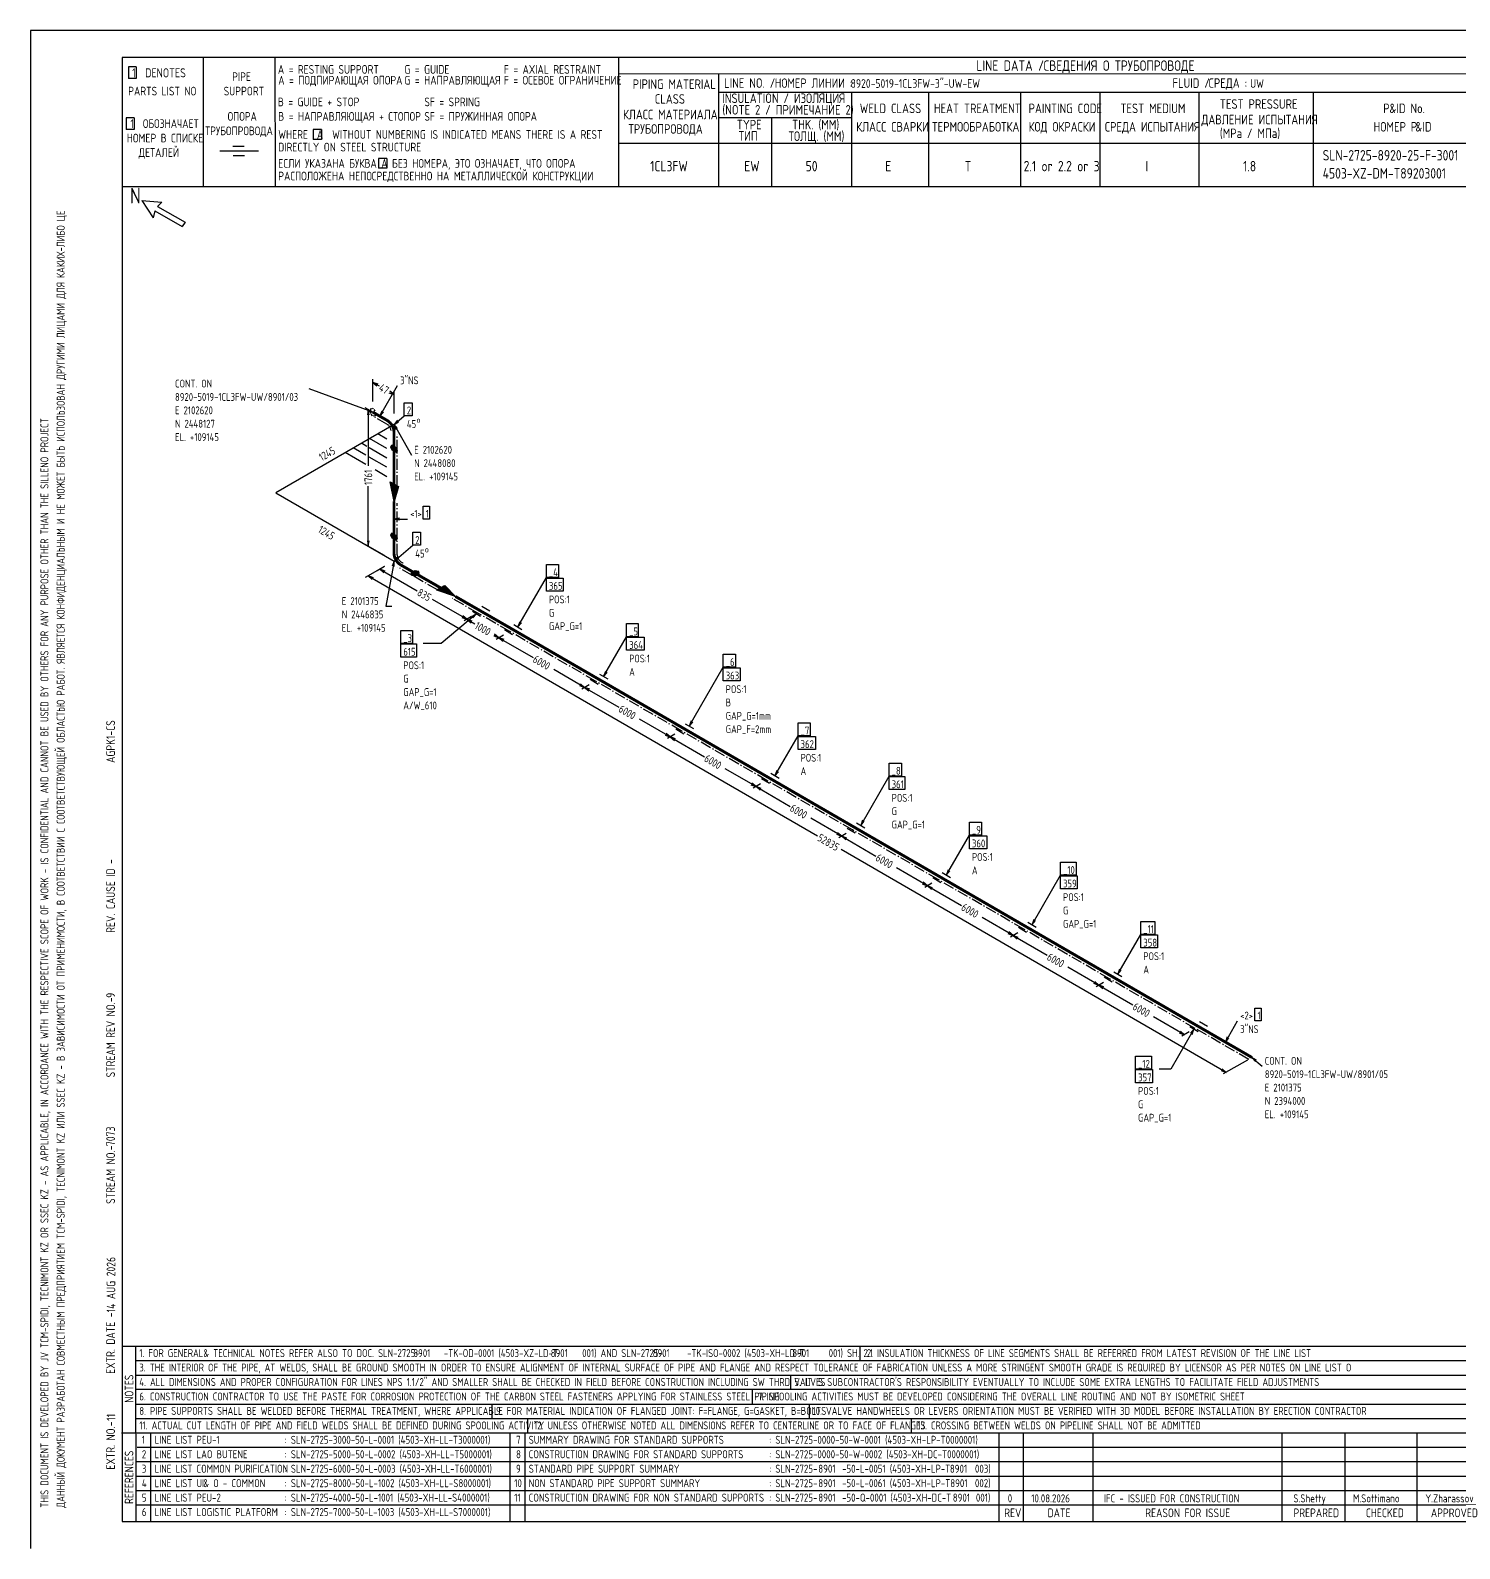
# Model space of a CAD drawing. Extents: x -1005 to 594, y -998 to 420.
# Drawn here: x 0 to 395.3, y 0 to 420 of the extents above; entities that cross this region are included whole.
import ezdxf

# ---------------------------------------------------------------- set-up
doc = ezdxf.new("R2010")
doc.units = 0
doc.linetypes.add('GT100', pattern=[0.8, 0.533333, -0.266667])
doc.linetypes.add('GT111', pattern=[4.5, 3, -0.6, 0.3, -0.6])
doc.styles.add('TTFN17', font='GOST type A')

msp = doc.modelspace()

# ---------------------------------------------------------------- linework, layer by layer
at = {"layer": 'GT_1', "flags": 128}
for points in [[(0, 420), (0, 0)], [(594, 420), (0, 420)], [(589.1, 412.5), (25.4, 412.5)], [(25.4, 412.5), (25.4, 7.5)], [(47.8, 412.5), (47.8, 376.7)], [(67.6, 412.5), (67.7, 376.7)], [(162.7, 412.5), (162.7, 376.7)], [(29.3, 409.9), (27.1, 409.9)], [(27.1, 409.9), (27.1, 406.7)], [(29.3, 409.9), (29.3, 406.7)], [(589.1, 408), (162.7, 407.9)], [(190.3, 407.8), (190.3, 376.7)], [(29.3, 406.7), (27.1, 406.7)], [(190.3, 402.9), (402.7, 402.9)], [(227.1, 402.9), (227.1, 376.7)], [(248.4, 402.9), (248.4, 376.8)], [(273.9, 402.9), (273.9, 376.7)], [(295.8, 402.9), (295.8, 376.7)], [(323.2, 402.9), (323.2, 376.7)], [(354.8, 402.9), (354.8, 376.8)], [(28.7, 395.8), (26.5, 395.8)], [(26.5, 395.8), (26.5, 392.6)], [(28.7, 395.8), (28.7, 392.6)], [(227.1, 395.8), (190.3, 395.8)], [(205, 395.8), (205, 376.7)], [(28.7, 392.6), (26.5, 392.6)], [(80.5, 392.6), (78.2, 392.6)], [(78.2, 392.6), (78.2, 389.8)], [(80.5, 392.6), (80.5, 389.8)], [(63.1, 386.6), (52.4, 386.6)], [(59.1, 387.9), (56, 387.9)], [(80.5, 389.8), (78.2, 389.8)], [(230.2, 388.7), (162.7, 388.7)], [(402.7, 388.7), (226.9, 388.7)], [(59.2, 385.3), (56.1, 385.3)], [(98.6, 384.6), (96.3, 384.6)], [(96.3, 384.6), (96.3, 381.9)], [(98.6, 384.6), (98.6, 381.9)], [(98.6, 381.9), (96.3, 381.9)], [(402.7, 376.7), (25.4, 376.7)], [(30.8, 372.9), (34, 368.1)], [(30.8, 372.9), (36.4, 372.5)], [(34.4, 370.1), (34, 368.1)], [(34.4, 370.1), (42, 365.7)], [(36.4, 372.5), (35.2, 371.3)], [(35.2, 371.3), (42.8, 366.9)], [(42.8, 366.9), (42, 365.7)], [(94.725, 317.375), (94.725, 323.525)], [(94.725, 314.375), (77.1, 320.825)], [(96.15, 322.1), (94.725, 322.625), (95.85, 321.65)], [(94.725, 322.625), (96.45, 321.65)], [(96.675, 313.25), (101.55, 321.725)], [(99.15, 319.775), (100.575, 319.25), (99.45, 320.225)], [(100.575, 319.25), (99.675, 319.775)], [(100.575, 314), (100.575, 320.15)], [(97.95, 312.5), (92.625, 315.575)], [(93.225, 314.675), (94.725, 314.375), (93.45, 315.125)], [(93.675, 313.625), (93.45, 315.125), (93.225, 313.625)], [(93.45, 315.125), (93.45, 299.525)], [(103.425, 317), (105.6, 317), (105.6, 313.4), (103.425, 313.4), (103.425, 317)], [(100.575, 311), (67.875, 292.1)], [(97.2, 314.675), (96.675, 313.25), (97.65, 314.375)], [(100.575, 311), (103.425, 313.4)], [(101.55, 312.125), (100.575, 311), (101.85, 311.75)], [(101.55, 309.875), (100.575, 311), (101.1, 309.575)], [(100.575, 311), (105.45, 302.525)], [(98.625, 304.325), (93.825, 307.1)], [(98.625, 306.95), (96.075, 308.375)], [(92.775, 299.9), (87.075, 303.2)], [(92.775, 302.525), (89.325, 304.475)], [(93.075, 304.925), (91.575, 305.825)], [(98.625, 301.7), (93.75, 304.55)], [(101.175, 303.275), (101.55, 303.725), (101.175, 304.55), (99.975, 305.225), (99.6, 304.775), (99.975, 303.95), (101.175, 303.275)], [(99.621, 304.8), (100.731, 304.8)], [(99.68, 304.6), (101.086, 304.6)], [(99.77, 304.4), (101.243, 304.4)], [(99.787, 305), (100.375, 305)], [(99.861, 304.2), (101.334, 304.2)], [(99.952, 304), (101.425, 304)], [(100.242, 303.8), (101.516, 303.8)], [(100.597, 303.6), (101.446, 303.6)], [(98.625, 299.15), (93.75, 301.925)], [(98.625, 296.525), (95.4, 298.4)], [(100.575, 294.5), (101.775, 293.825), (100.575, 289.7), (99.525, 295.1), (101.625, 293.9), (100.575, 290.15), (99.6, 295.025), (101.475, 293.975), (100.575, 290.675), (99.75, 294.95), (101.325, 294.05), (100.575, 291.125), (99.9, 294.875), (101.175, 294.2), (100.575, 291.575), (100.05, 294.8), (101.025, 294.275), (100.575, 292.025), (100.2, 294.725), (100.875, 294.35), (100.575, 292.475), (100.35, 294.65), (100.725, 294.425), (100.575, 292.925), (100.5, 294.575), (100.575, 294.5), (100.575, 289.7)], [(67.875, 292.1), (100.575, 273.2)], [(93.45, 277.325), (93.45, 293.9)], [(108.675, 288.35), (110.4, 288.35), (110.4, 284.825), (108.675, 284.825), (108.675, 288.35)], [(102.075, 285.05), (100.575, 284.825), (102.075, 284.6)], [(100.575, 284.825), (104.325, 284.825)], [(97.95, 274.7), (92.625, 277.775)], [(93.225, 278.825), (93.45, 277.325), (93.675, 278.825)], [(101.175, 278.975), (101.55, 279.425), (101.175, 280.25), (99.975, 280.925), (99.6, 280.475), (99.975, 279.65), (101.175, 278.975)], [(99.634, 280.4), (100.908, 280.4)], [(99.704, 280.6), (100.553, 280.6)], [(99.725, 280.2), (101.198, 280.2)], [(99.816, 280), (101.289, 280)], [(99.907, 279.8), (101.38, 279.8)], [(100.064, 279.6), (101.47, 279.6)], [(100.419, 279.4), (101.529, 279.4)], [(100.575, 273.2), (105.75, 277.55)], [(100.775, 279.2), (101.362, 279.2)], [(105.75, 281.15), (107.925, 281.15), (107.925, 277.55), (105.75, 277.55), (105.75, 281.15)], [(100.575, 273.2), (98.325, 260.675), (99.975, 260.675)], [(100.575, 271.7), (100.575, 273.2), (100.05, 271.775)], [(101.55, 274.325), (100.575, 273.2), (101.85, 273.95)], [(97.95, 271.7), (92.625, 268.625)], [(94.875, 268.55), (93.45, 269.075), (94.575, 268.1)], [(93.45, 269.075), (217.725, 197.15)], [(97.95, 271.7), (95.925, 270.5)], [(98.1, 270.425), (96.675, 270.95), (97.8, 269.975)], [(96.675, 270.95), (107.025, 264.95)], [(107.55, 269.825), (107.4, 270.35), (106.425, 270.5), (105.3, 269.825), (105.45, 269.3), (106.425, 269.15), (107.55, 269.825)], [(105.307, 269.8), (107.508, 269.8)], [(105.364, 269.6), (107.175, 269.6)], [(105.421, 269.4), (106.842, 269.4)], [(105.592, 270), (107.5, 270)], [(105.925, 270.2), (107.443, 270.2)], [(106.258, 270.4), (107.075, 270.4)], [(142.725, 272.225), (146.1, 272.225), (146.1, 268.625), (142.725, 268.625), (142.725, 272.225)], [(113.475, 265.775), (114.675, 266.45), (117.6, 263.375), (112.425, 265.175), (114.525, 266.375), (117.225, 263.6), (112.5, 265.25), (114.375, 266.3), (116.775, 263.825), (112.65, 265.325), (114.225, 266.225), (116.4, 264.125), (112.8, 265.4), (114.075, 266.075), (116.025, 264.275), (112.95, 265.475), (113.925, 266), (115.575, 264.575), (113.1, 265.55), (113.775, 265.925), (115.275, 264.725), (113.25, 265.625), (113.625, 265.85), (114.825, 265.025), (113.4, 265.7), (113.475, 265.775), (117.6, 263.375)], [(134.85, 254.975), (142.725, 268.625)], [(142.725, 268.475), (147.375, 268.475), (147.375, 264.875), (142.725, 264.875), (142.725, 268.475)], [(120.75, 257.075), (111.225, 262.55)], [(124.875, 260.75), (127.125, 259.4)], [(123.375, 258.575), (113.625, 250.4), (108.675, 250.4)], [(119.325, 257.6), (120.75, 257.075), (119.625, 258.05)], [(122.025, 257.825), (120, 256.625)], [(122.025, 257.825), (120, 256.625)], [(122.175, 256.55), (120.75, 257.075), (121.875, 256.1)], [(120.75, 257.075), (122.925, 255.8)], [(122.4, 257.45), (123.375, 258.575), (122.1, 257.825)], [(124.5, 257.9), (122.25, 259.25)], [(135.375, 256.4), (134.85, 254.975), (135.825, 256.1)], [(102.45, 254), (105.675, 254), (105.675, 250.4), (102.45, 250.4), (102.45, 254)], [(128.175, 252.5), (129.6, 251.975), (128.4, 252.95)], [(129.6, 251.975), (128.25, 252.725)], [(130.875, 252.725), (128.85, 251.525)], [(130.875, 252.725), (128.85, 251.525)], [(133.35, 252.8), (131.1, 254.15)], [(133.725, 255.65), (135.975, 254.3)], [(158.55, 241.25), (164.925, 252.275)], [(164.925, 255.875), (168.15, 255.875), (168.15, 252.275), (164.925, 252.275), (164.925, 255.875)], [(164.925, 252.125), (169.725, 252.125), (169.725, 248.525), (164.925, 248.525), (164.925, 252.125)], [(102.45, 250.25), (106.8, 250.25), (106.8, 246.65), (102.45, 246.65), (102.45, 250.25)], [(131.025, 251.45), (129.6, 251.975), (130.725, 251)], [(129.6, 251.975), (139.05, 246.5)], [(182.25, 227.525), (191.625, 243.8)], [(191.625, 247.4), (195, 247.4), (195, 243.8), (191.625, 243.8), (191.625, 247.4)], [(191.625, 243.65), (196.275, 243.65), (196.275, 240.05), (191.625, 240.05), (191.625, 243.65)], [(153.3, 238.25), (144.75, 243.2)], [(157.05, 239.075), (154.8, 240.425)], [(157.425, 241.925), (159.675, 240.575)], [(159.075, 242.675), (158.55, 241.25), (159.525, 242.375)], [(151.875, 238.775), (153.3, 238.25), (152.175, 239.225)], [(154.575, 239), (152.55, 237.8)], [(154.575, 239), (152.55, 237.8)], [(154.725, 237.725), (153.3, 238.25), (154.425, 237.275)], [(153.3, 238.25), (162.75, 232.775)], [(177, 224.525), (168.45, 229.475)], [(181.125, 228.2), (183.375, 226.85)], [(182.775, 228.95), (182.25, 227.525), (183.225, 228.65)], [(212.325, 228.425), (215.7, 228.425), (215.7, 224.825), (212.325, 224.825), (212.325, 228.425)], [(175.575, 225.05), (177, 224.525), (175.875, 225.5)], [(178.275, 225.275), (176.25, 224.075)], [(178.275, 225.275), (176.25, 224.075)], [(178.425, 224), (177, 224.525), (178.125, 223.55)], [(177, 224.525), (186.45, 219.05)], [(180.75, 225.35), (178.5, 226.7)], [(205.95, 213.8), (212.325, 224.825)], [(212.325, 224.675), (217.125, 224.675), (217.125, 221.075), (212.325, 221.075), (212.325, 224.675)], [(200.7, 210.8), (192.15, 215.75)], [(204.825, 214.475), (207.075, 213.125)], [(206.475, 215.225), (205.95, 213.8), (206.925, 214.925)], [(237.525, 217.325), (240.9, 217.325), (240.9, 213.725), (237.525, 213.725), (237.525, 217.325)], [(199.275, 211.325), (200.7, 210.8), (199.575, 211.775)], [(201.975, 211.55), (199.95, 210.35)], [(201.975, 211.55), (199.95, 210.35)], [(202.125, 210.275), (200.7, 210.8), (201.825, 209.825)], [(200.7, 210.8), (210.15, 205.325)], [(204.45, 211.625), (202.2, 212.975)], [(229.65, 200.075), (237.525, 213.725)], [(237.525, 213.575), (241.875, 213.575), (241.875, 209.975), (237.525, 209.975), (237.525, 213.575)], [(224.4, 197.075), (215.85, 202.025)], [(222.975, 197.6), (224.4, 197.075), (223.275, 198.05)], [(225.675, 197.825), (223.65, 196.625)], [(225.675, 197.825), (223.65, 196.625)], [(228.15, 197.9), (225.9, 199.25)], [(228.525, 200.75), (230.775, 199.4)], [(230.175, 201.5), (229.65, 200.075), (230.625, 201.2)], [(259.725, 200.975), (263.1, 200.975), (263.1, 197.375), (259.725, 197.375), (259.725, 200.975)], [(330.75, 131.75), (224.25, 193.4)], [(225.825, 196.55), (224.4, 197.075), (225.525, 196.1)], [(224.4, 197.075), (233.85, 191.6)], [(253.35, 186.35), (259.725, 197.375)], [(259.725, 197.225), (264.525, 197.225), (264.525, 193.625), (259.725, 193.625), (259.725, 197.225)], [(284.925, 189.875), (289.275, 189.875), (289.275, 186.275), (284.925, 186.275), (284.925, 189.875)], [(248.1, 183.35), (239.55, 188.3)], [(251.85, 184.175), (249.6, 185.525)], [(252.225, 187.025), (254.475, 185.675)], [(253.875, 187.775), (253.35, 186.35), (254.325, 187.475)], [(277.05, 172.625), (284.925, 186.275)], [(284.925, 186.125), (289.575, 186.125), (289.575, 182.525), (284.925, 182.525), (284.925, 186.125)], [(246.675, 183.875), (248.1, 183.35), (246.975, 184.325)], [(249.375, 184.1), (247.35, 182.9)], [(249.375, 184.1), (247.35, 182.9)], [(249.525, 182.825), (248.1, 183.35), (249.225, 182.375)], [(248.1, 183.35), (257.55, 177.875)], [(271.8, 169.625), (263.25, 174.575)], [(275.925, 173.3), (278.175, 171.95)], [(277.575, 174.05), (277.05, 172.625), (278.025, 173.75)], [(307.125, 173.525), (311.025, 173.525), (311.025, 169.925), (307.125, 169.925), (307.125, 173.525)], [(270.375, 170.15), (271.8, 169.625), (270.675, 170.6)], [(273.075, 170.375), (271.05, 169.175)], [(273.075, 170.375), (271.05, 169.175)], [(273.225, 169.1), (271.8, 169.625), (272.925, 168.65)], [(271.8, 169.625), (281.25, 164.15)], [(275.55, 170.45), (273.3, 171.8)], [(300.75, 158.9), (307.125, 169.925)], [(307.125, 169.775), (311.775, 169.775), (311.775, 166.175), (307.125, 166.175), (307.125, 169.775)], [(295.5, 155.9), (286.95, 160.85)], [(301.275, 160.325), (300.75, 158.9), (301.725, 160.025)], [(294.075, 156.425), (295.5, 155.9), (294.375, 156.875)], [(296.775, 156.65), (294.75, 155.45)], [(296.775, 156.65), (294.75, 155.45)], [(296.925, 155.375), (295.5, 155.9), (296.625, 154.925)], [(295.5, 155.9), (304.95, 150.425)], [(299.25, 156.725), (297, 158.075)], [(299.625, 159.575), (301.875, 158.225)], [(319.2, 142.175), (310.65, 147.125)], [(338.7, 149.525), (340.425, 149.525), (340.425, 146), (338.7, 146), (338.7, 149.525)], [(321.825, 143.675), (315.45, 132.65), (312.225, 132.65)], [(317.775, 142.7), (319.2, 142.175), (318.075, 143.15)], [(320.475, 142.925), (318.45, 141.725)], [(322.95, 143), (320.7, 144.35)], [(321.3, 142.25), (321.825, 143.675), (320.85, 142.55)], [(323.325, 145.85), (325.575, 144.5)], [(330.525, 140.15), (333.9, 146)], [(331.05, 141.575), (330.525, 140.15), (331.5, 141.275)], [(305.7, 136.25), (310.05, 136.25), (310.05, 132.65), (305.7, 132.65), (305.7, 136.25)], [(336.6, 135.125), (329.925, 131.3)], [(339.15, 135.125), (337.875, 135.875), (338.85, 134.75)], [(337.875, 135.875), (340.725, 133.475)], [(305.7, 132.5), (310.35, 132.5), (310.35, 128.9), (305.7, 128.9), (305.7, 132.5)], [(329.325, 132.275), (330.75, 131.75), (329.625, 132.725)], [(25.3, 56), (402.7, 56)], [(29.1, 56), (29.2, 7.5)], [(229.4, 56), (229.4, 52)], [(29.1, 52), (402.7, 52)], [(29.1, 48), (402.7, 48)], [(210.2, 48), (210.2, 44)], [(402.7, 44), (29.1, 44)], [(199.6, 44), (199.6, 40)], [(29.2, 40), (402.7, 40)], [(127.6, 40), (127.6, 36)], [(215.4, 40), (215.4, 36)], [(29.1, 36), (402.7, 36)], [(137.5, 36), (137.5, 32)], [(243.6, 36), (243.6, 32)], [(25.2, 32), (402.7, 32)], [(33.2, 32), (33.2, 7.6)], [(132.6, 32), (132.6, 7.6)], [(136.8, 32), (136.8, 7.6)], [(267.9, 32), (267.9, 7.5)], [(274.6, 32), (274.6, 7.5)], [(293.9, 32), (293.9, 7.5)], [(346.1, 32), (346.1, 7.5)], [(363.6, 32), (363.6, 7.5)], [(383.5, 32), (383.5, 7.5)], [(402.7, 28), (29.5, 28)], [(402.7, 24), (29.1, 24)], [(402.7, 20), (29.1, 20)], [(402.7, 16), (29.1, 16)], [(402.7, 12), (29.2, 12)], [(25.4, 7.5), (589.1, 7.5)], [(0, 0), (0, 0)]]:
    msp.add_lwpolyline(points, dxfattribs=at)
at = {"layer": 'GT_1', "linetype": 'GT100', "flags": 128}
msp.add_lwpolyline([(95.325, 313.4), (94.725, 313.25), (94.125, 314.075), (94.125, 315.35), (94.725, 315.5), (95.325, 314.675), (95.325, 313.4)], dxfattribs=at)
at = {"layer": 'GT_1', "const_width": 0.8, "flags": 128}
for points in [[(94.725, 314.375), (98.625, 312.125)], [(100.575, 308.75), (100.575, 304.25)], [(100.575, 304.25), (100.575, 294.5)], [(100.575, 289.7), (100.575, 279.95)], [(100.575, 279.95), (100.575, 275.45)], [(102.525, 272.075), (106.425, 269.825)], [(106.425, 269.825), (113.475, 265.775)], [(117.6, 263.375), (124.65, 259.325)], [(124.65, 259.325), (133.5, 254.225)], [(133.5, 254.225), (157.2, 240.5)], [(157.2, 240.5), (180.9, 226.775)], [(180.9, 226.775), (204.6, 213.05)], [(204.6, 213.05), (228.3, 199.325)], [(228.3, 199.325), (252, 185.6)], [(252, 185.6), (275.7, 171.875)], [(275.7, 171.875), (299.4, 158.15)], [(299.4, 158.15), (323.1, 144.425)], [(323.1, 144.425), (337.875, 135.875)]]:
    msp.add_lwpolyline(points, dxfattribs=at)
at = {"layer": 'GT_1', "linetype": 'GT111', "flags": 128}
for points in [[(98.625, 311.075), (94.725, 313.325)], [(101.475, 303.725), (101.475, 308.225)], [(101.475, 293.975), (101.475, 303.725)], [(101.475, 279.425), (101.475, 289.175)], [(101.475, 274.925), (101.475, 279.425)], [(105.525, 269.3), (101.625, 271.55)], [(112.575, 265.25), (105.525, 269.3)], [(123.75, 258.8), (116.7, 262.85)], [(132.6, 253.7), (123.75, 258.8)], [(156.3, 239.975), (132.6, 253.7)], [(180, 226.25), (156.3, 239.975)], [(203.7, 212.525), (180, 226.25)], [(227.4, 198.8), (203.7, 212.525)], [(251.1, 185.075), (227.4, 198.8)], [(274.8, 171.35), (251.1, 185.075)], [(298.5, 157.625), (274.8, 171.35)], [(322.2, 143.9), (298.5, 157.625)], [(336.975, 135.35), (322.2, 143.9)]]:
    msp.add_lwpolyline(points, dxfattribs=at)
at = {"layer": 'GT_1', "const_width": 0.8, "flags": 128}
for points in [[(98.625, 312.125, -0.267786), (100.575, 308.75)], [(100.575, 275.45, 0.268126), (102.525, 272.075)]]:
    msp.add_lwpolyline(points, format="xyb", dxfattribs=at)
at = {"layer": 'GT_1', "linetype": 'GT111', "flags": 128}
for points in [[(98.625, 311.075, -0.267635), (99.666, 309.275)], [(101.484, 274.925, 0.363846), (103.434, 272.6)]]:
    msp.add_lwpolyline(points, format="xyb", dxfattribs=at)

# ---------------------------------------------------------------- texts
at = {"layer": 'GT_1', "style": 'TTFN17'}
for s, height, p in [('LINE DATA /', 2.8875, (261.633, 408.8)), ('СВЕДЕНИЯ О ТРУБОПРОВОДЕ', 2.8875, (280.233, 408.8)), (' 1  DENOTES', 2.5025, (26.875, 407)), (' PIPE', 2.4062, (54.561, 406)), ('A = RESTING SUPPORT', 2.40625, (68.461, 408)), ('A = ПОДПИРАЮЩАЯ ОПОРА', 2.40625, (68.561, 405)), ('G = GUIDE', 2.4062, (103.461, 408)), ('G = НАПРАВЛЯЮЩАЯ', 2.40625, (103.461, 405)), ('F = AXIAL RESTRAINT', 2.40625, (130.961, 408)), ('F = ОСЕВОЕ ОГРАНИЧЕНИЕ', 2.40625, (130.961, 405)), ('PARTS LIST NO', 2.40625, (27.061, 402)), ('SUPPORT', 2.4062, (53.461, 402)), ('PIPING MATERIAL', 2.64687, (166.597, 403.8)), ('LINE NO. /', 2.6469, (191.897, 404.1)), ('НОМЕР ЛИНИИ :', 2.59875, (205.89, 404.1)), ('8920-5019-1CL3FW-3"-UW-EW', 2.40625, (226.861, 404.1)), ('FLUID /', 2.6469, (315.897, 404.1)), ('СРЕДА :', 2.6469, (325.897, 404.1)), ('UW', 2.4062, (337.361, 404.1)), ('B = GUIDE + STOP', 2.40625, (68.461, 399)), ('SF = SPRING', 2.40625, (108.961, 399)), ('CLASS', 2.6469, (172.697, 399.7)), ('(NOTE 2 / ПРИМЕЧАНИЕ 2)', 2.64687, (191.397, 396.7)), ('INSULATION / ИЗОЛЯЦИЯ', 2.64687, (191.397, 399.9)), ('WELD CLASS', 2.6469, (229.397, 397.1)), ('HEAT TREATMENT', 2.64687, (249.897, 397.1)), ('PAINTING CODE', 2.64687, (276.097, 397.1)), ('TEST MEDIUM', 2.64687, (301.497, 397.1)), ('TEST PRESSURE', 2.64687, (328.997, 398.3)), ('P', 2.647, (374.197, 397.1)), ('&ID No.', 2.6469, (375.908, 397.1)), (' 1  ОБОЗНАЧАЕТ', 2.40625, (26.461, 393)), ('ОПОРА', 2.4062, (54.561, 395)), ('B = НАПРАВЛЯЮЩАЯ + СТОПОР', 2.40625, (68.561, 395)), ('SF = ПРУЖИННАЯ ОПОРА', 2.40625, (108.961, 395)), ('КЛАСС МАТЕРИАЛА', 2.64687, (163.897, 395.4)), ('TYPE', 2.6469, (195.397, 392.6)), ('THK. (MM)', 2.6469, (210.697, 392.6)), ('ДАВЛЕНИЕ ИСПЫТАНИЯ', 2.64687, (323.897, 394)), ('НОМЕР В СПИСКЕ', 2.40625, (26.661, 389)), ('ТРУБОПРОВОДА', 2.40625, (48.361, 391)), ('WHERE  A  WITHOUT NUMBERING IS INDICATED MEANS THERE IS A REST', 2.40625, (68.561, 390)), ('ТРУБОПРОВОДА', 2.64687, (165.397, 391.4)), ('ТИП', 2.6469, (195.897, 389.5)), ('ТОЛЩ. (ММ)', 2.6469, (209.697, 389.4)), ('КЛАСС СВАРКИ', 2.64687, (228.397, 392)), ('ТЕРМООБРАБОТКА', 2.64687, (249.397, 392)), ('КОД ОКРАСКИ', 2.64687, (276.097, 392)), ('СРЕДА ИСПЫТАНИЯ', 2.64687, (297.197, 392)), ('(MPa / МПа)', 2.64687, (328.997, 390.2)), ('НОМЕР P', 2.6469, (371.497, 392)), ('&ID', 2.6469, (383.097, 392)), ('ДЕТАЛЕЙ', 2.4062, (29.961, 385)), ('DIRECTLY ON STEEL STRUCTURE', 2.40625, (68.561, 386.5)), ('SLN-2725-8920-25-F-3001', 2.8875, (357.433, 384)), ('ЕСЛИ УКАЗАНА БУКВА A БЕЗ НОМЕРА, ЭТО ОЗНАЧАЕТ, ЧТО ОПОРА', 2.40625, (68.561, 382)), ('1CL3FW', 2.8875, (171.433, 381)), ('EW', 2.8875, (197.433, 381)), ('50', 2.8875, (214.433, 381)), ('E', 2.888, (236.433, 381)), ('T', 2.888, (258.433, 381)), ('2.1 or 2.2 or 3', 2.8875, (274.733, 381)), ('I', 2.888, (308.433, 381)), ('1.8', 2.8875, (335.433, 381)), ('РАСПОЛОЖЕНА НЕПОСРЕДСТВЕННО НА МЕТАЛЛИЧЕСКОЙ КОНСТРУКЦИИ', 2.40625, (68.561, 378.5)), ('4503-XZ-DM-T89203001', 2.8875, (357.433, 379)), ('N', 4.331, (27.55, 372.1)), ('3"NS', 2.1656, (102.25, 322.1)), ('CONT. ON', 2.1656, (40.015, 321.2)), ('8920-5019-1CL3FW-UW/8901/03', 2.16562, (40.015, 317.503)), ('E 2102620', 2.1656, (40.015, 313.805)), ('2', 2.166, (104.125, 313.775)), ('N 2448127', 2.1656, (40.015, 310.108)), ('45', 2.1656, (104.125, 310.025)), ('o', 1.624, (106.77, 311.431)), ('EL. +109145', 2.16562, (40.015, 306.41)), ('E 2102620', 2.1656, (106.15, 302.9)), ('N 2448080', 2.1656, (106.15, 299.203)), ('EL. +109145', 2.16562, (106.15, 295.505)), ('<1>', 2.1656, (105.025, 285.2)), ('1', 2.166, (109.383, 285.2)), ('2', 2.166, (106.45, 277.925)), ('45', 2.1656, (106.45, 274.175)), ('o', 1.624, (109.095, 275.581)), ('_4', 2.1656, (143.425, 269)), ('365', 2.1656, (143.425, 265.25)), ('E 2101375', 2.1656, (86.138, 261.05)), ('POS:1', 2.1656, (143.425, 261.5)), ('N 2446835', 2.1656, (86.138, 257.353)), ('G', 2.166, (143.425, 257.803)), ('GAP_G=1', 2.1656, (143.425, 254.105)), ('EL. +109145', 2.16562, (86.138, 253.655)), ('_3', 2.1656, (103.148, 250.775)), ('_5', 2.1656, (165.625, 252.65)), ('615', 2.1656, (103.148, 247.025)), ('364', 2.1656, (165.625, 248.9)), ('POS:1', 2.1656, (103.148, 243.275)), ('A', 2.166, (165.625, 241.453)), ('POS:1', 2.1656, (165.625, 245.15)), ('_6', 2.1656, (192.325, 244.175)), ('G', 2.166, (103.148, 239.578)), ('363', 2.1656, (192.325, 240.425)), ('GAP_G=1', 2.1656, (103.148, 235.88)), ('POS:1', 2.1656, (192.325, 236.675)), ('A/W_610', 2.1656, (103.148, 232.183)), ('B', 2.166, (192.325, 232.978)), ('GAP_G=1mm', 2.1656, (192.325, 229.28)), ('GAP_F=2mm', 2.1656, (192.325, 225.583)), ('_7', 2.1656, (213.025, 225.2)), ('362', 2.1656, (213.025, 221.45)), ('POS:1', 2.1656, (213.025, 217.7)), ('A', 2.166, (213.025, 214.003)), ('_8', 2.1656, (238.225, 214.1)), ('361', 2.1656, (238.225, 210.35)), ('POS:1', 2.1656, (238.225, 206.6)), ('G', 2.166, (238.225, 202.903)), ('GAP_G=1', 2.1656, (238.225, 199.205)), ('_9', 2.1656, (260.425, 197.75)), ('360', 2.1656, (260.425, 194)), ('POS:1', 2.1656, (260.425, 190.25)), ('A', 2.166, (260.425, 186.553)), ('_10', 2.1656, (285.625, 186.65)), ('359', 2.1656, (285.625, 182.9)), ('POS:1', 2.1656, (285.625, 179.15)), ('G', 2.166, (285.625, 175.453)), ('GAP_G=1', 2.1656, (285.625, 171.755)), ('_11', 2.1656, (307.825, 170.3)), ('358', 2.1656, (307.825, 166.55)), ('POS:1', 2.1656, (307.825, 162.8)), ('A', 2.166, (307.825, 159.103)), ('<2>', 2.1656, (334.6, 146.375)), ('1', 2.166, (339.424, 146.375)), ('3"NS', 2.1656, (334.6, 142.625)), ('_12', 2.1656, (306.375, 133.025)), ('CONT. ON', 2.1656, (341.425, 133.85)), ('357', 2.1656, (306.375, 129.275)), ('8920-5019-1CL3FW-UW/8901/05', 2.16562, (341.425, 130.153)), ('POS:1', 2.1656, (306.375, 125.525)), ('E 2101375', 2.1656, (341.425, 126.455)), ('G', 2.166, (306.375, 121.828)), ('N 2394000', 2.1656, (341.425, 122.758)), ('GAP_G=1', 2.1656, (306.375, 118.13)), ('EL. +109145', 2.16562, (341.425, 119.06)), ('1. FOR GENERAL', 2.18487, (30.128, 53)), ('& TECHNICAL NOTES REFER ALSO TO DOC. SLN-2725-      -TK-OD-0001 (4503-XZ-LD-T      001) AND SLN-2725-      -TK-ISO-0002 (4503-XH-LD-T      001) SH. 2.1', 2.18487, (47.868, 53)), ('8901', 2.1849, (105.928, 53)), ('8901', 2.1849, (143.928, 53)), ('8901', 2.1849, (172.128, 53)), ('8901', 2.1849, (210.728, 53)), ('2. INSULATION THICKNESS OF LINE SEGMENTS SHALL BE REFERRED FROM LATEST REVISION OF THE LINE LIST', 2.18487, (231.328, 53)), ('3. THE INTERIOR OF THE PIPE, AT WELDS, SHALL BE GROUND SMOOTH IN ORDER TO ENSURE ALIGNMENT OF INTERNAL SURFACE OF PIPE AND FLANGE AND RESPECT TOLERANCE OF FABRICATION UNLESS A MORE STRINGENT SMOOTH GRADE IS REQUIRED BY LICENSOR AS PER NOTES ON LINE LIST O', 2.18487, (30.128, 49)), ('4. ALL DIMENSIONS AND PROPER CONFIGURATION FOR LINES NPS 1.1/2" AND SMALLER SHALL BE CHECKED IN FIELD BEFORE CONSTRUCTION INCLUDING SW THRD VALVES', 2.18487, (30.128, 45)), ("5. IT IS SUBCONTRACTOR'S RESPONSIBILITY EVENTUALLY TO INCLUDE SOME EXTRA LENGTHS TO FACILITATE FIELD ADJUSTMENTS", 2.18487, (211.328, 45)), ('6. CONSTRUCTION CONTRACTOR TO USE THE PASTE FOR CORROSION PROTECTION OF THE CARBON STEEL FASTENERS APPLYING FOR STAINLESS STEEL PIPING', 2.18487, (30.128, 41)), ('7. SPOOLING ACTIVITIES MUST BE DEVELOPED CONSIDERING THE OVERALL LINE ROUTING AND NOT BY ISOMETRIC SHEET', 2.18487, (201.328, 41)), ('8. PIPE SUPPORTS SHALL BE WELDED BEFORE THERMAL TREATMENT, WHERE APPLICABLE', 2.18487, (30.128, 37)), ('9. FOR MATERIAL INDICATION OF FLANGED JOINT: F=FLANGE, G=GASKET, B=BOLTS', 2.18487, (128.828, 37)), ('10. VALVE HANDWHEELS OR LEVERS ORIENTATION MUST BE VERIFIED WITH 3D MODEL BEFORE INSTALLATION BY ERECTION CONTRACTOR', 2.18487, (216.328, 37)), ('11. ACTUAL CUT LENGTH OF PIPE AND FIELD WELDS SHALL BE DEFINED DURING SPOOLING ACTIVITY', 2.18487, (30.128, 33)), ('12. UNLESS OTHERWISE NOTED ALL DIMENSIONS REFER TO CENTERLINE OR TO FACE OF FLANGES', 2.18487, (139.328, 33)), ('13. CROSSING BETWEEN WELDS ON PIPELINE SHALL NOT BE ADMITTED', 2.18487, (245.328, 33)), ('1', 2.214, (30.832, 29)), ('LINE LIST PEU-1', 2.21375, (34.332, 29)), (': SLN-2725-3000-50-L-0001 (4503-XH-LL-T3000001)', 2.21375, (70.332, 29)), ('7', 2.214, (134.332, 29)), ('SUMMARY DRAWING FOR STANDARD SUPPORTS', 2.21375, (137.832, 29)), (': SLN-2725-0000-50-W-0001 (4503-XH-LP-T0000001)', 2.21375, (204.332, 29)), ('2', 2.214, (30.832, 25)), ('LINE LIST LAO BUTENE', 2.21375, (34.332, 25)), (': SLN-2725-5000-50-L-0002 (4503-XH-LL-T5000001)', 2.21375, (70.332, 25)), ('8', 2.214, (134.332, 25)), ('CONSTRUCTION DRAWING FOR STANDARD SUPPORTS', 2.21375, (137.832, 25)), (': SLN-2725-0000-50-W-0002 (4503-XH-DC-T0000001)', 2.21375, (204.332, 25)), ('3', 2.214, (30.832, 21)), ('LINE LIST COMMON PURIFICATION', 2.21375, (34.332, 21)), (': SLN-2725-6000-50-L-0003 (4503-XH-LL-T6000001)', 2.21375, (70.332, 21)), ('9', 2.214, (134.332, 21)), ('STANDARD PIPE SUPPORT SUMMARY', 2.21375, (137.832, 21)), (': SLN-2725-      -50-L-0051 (4503-XH-LP-T      003)', 2.21375, (204.332, 21)), ('8901', 2.2138, (217.932, 21)), ('8901', 2.2138, (254.332, 21)), ('4', 2.214, (30.832, 17)), ('LINE LIST UI', 2.21375, (34.332, 17)), ('& O - COMMON', 2.21375, (47.849, 17)), (': SLN-2725-8000-50-L-1002 (4503-XH-LL-S8000001)', 2.21375, (70.332, 17)), ('10', 2.2138, (133.832, 17)), ('NON STANDARD PIPE SUPPORT SUMMARY', 2.21375, (137.832, 17)), (': SLN-2725-      -50-L-0061 (4503-XH-LP-T      002)', 2.21375, (204.332, 17)), ('8901', 2.2138, (217.932, 17)), ('8901', 2.2138, (254.432, 17)), ('5', 2.214, (30.832, 13)), ('LINE LIST PEU-2', 2.21375, (34.332, 13)), (': SLN-2725-4000-50-L-1001 (4503-XH-LL-S4000001)', 2.21375, (70.332, 13)), ('11', 2.2138, (133.832, 13)), ('CONSTRUCTION DRAWING FOR NON STANDARD SUPPORTS', 2.21375, (137.832, 13)), (': SLN-2725-      -50-Q-0001 (4503-XH-DC-T      001)', 2.21375, (204.332, 13)), ('8901', 2.2138, (217.932, 13)), ('8901', 2.2138, (255.132, 13)), ('0', 2.214, (270.332, 12.8)), ('10.08.2026', 2.2138, (276.832, 12.8)), ('IFC - ISSUED FOR CONSTRUCTION', 2.21375, (296.932, 12.8)), ('S.Shetty', 2.2138, (349.332, 12.8)), ('M.Sottimano', 2.21375, (365.832, 12.8)), ('Y.Zharassov', 2.21375, (385.832, 12.8)), ('6', 2.214, (30.832, 9)), ('LINE LIST LOGISTIC PLATFORM', 2.21375, (34.332, 9)), (': SLN-2725-7000-50-L-1003 (4503-XH-LL-S7000001)', 2.21375, (70.332, 9)), ('REV', 2.4062, (269.361, 8.7)), ('DATE', 2.4062, (281.361, 8.7)), ('REASON FOR ISSUE', 2.40625, (308.361, 8.7)), ('PREPARED', 2.4062, (349.361, 8.7)), ('CHECKED', 2.4062, (369.361, 8.7)), ('APPROVED', 2.4062, (387.361, 8.7))]:
    msp.add_text(s, height=height, dxfattribs=at).set_placement(p)
for s, height, rotation, p in [('ДАННЫЙ ДОКУМЕНТ РАЗРАБОТАН СОВМЕСТНЫМ ПРЕДПРИЯТИЕМ TCM-SPIDI, TECNIMONT KZ ИЛИ SSEC KZ - В ЗАВИСИМОСТИ ОТ ПРИМЕНИМОСТИ, В СООТВЕТСТВИИ С СООТВЕТСТВУЮЩЕЙ ОБЛАСТЬЮ РАБОТ. ЯВЛЯЕТСЯ КОНФИДЕНЦИАЛЬНЫМ И НЕ МОЖЕТ БЫТЬ ИСПОЛЬЗОВАН ДРУГИМИ ЛИЦАМИ ДЛЯ КАКИХ-ЛИБО ЦЕ', 2.21375, 90, (9.5, 11.332)), ('47', 2.1656, -30, (96.156, 320.501)), ('THIS DOCUMENT IS DEVELOPED BY JV TCM-SPIDI, TECNIMONT KZ OR SSEC KZ - AS APPLICABLE, IN ACCORDANCE WITH THE RESPECTIVE SCOPE OF WORK - IS CONFIDENTIAL AND CANNOT BE USED BY OTHERS FOR ANY PURPOSE OTHER THAN THE SILLENO PROJECT', 2.21375, 90, (5, 11.332)), ('1245', 2.1656, 30, (80.603, 300.758)), ('1761', 2.1656, 90, (94.555, 294.216)), ('1245', 2.1656, -30, (79.344, 281.261)), ('835', 2.1656, -30, (106.75, 263.848)), ('1000', 2.1656, -30, (122.674, 254.672)), ('6000', 2.1656, -30, (138.747, 245.376)), ('6000', 2.1656, -30, (162.447, 231.651)), ('AGPK1-CS', 2.4062, 90, (23.4, 217.361)), ('6000', 2.1656, -30, (186.147, 217.926)), ('6000', 2.1656, -30, (209.847, 204.201)), ('52835', 2.1656, -30, (217.46, 196.008)), ('REV. CAUSE ID -', 2.40625, 90, (23.4, 170.361)), ('6000', 2.1656, -30, (233.547, 190.476)), ('6000', 2.1656, -30, (257.247, 176.751)), ('6000', 2.1656, -30, (280.947, 163.026)), ('STREAM REV NO.-', 2.40625, 90, (23.4, 130.361)), ('9', 2.406, 90, (23.4, 152.361)), ('6000', 2.1656, -30, (304.647, 149.301)), ('7073', 2.4062, 90, (23.4, 111.361)), ('STREAM NO.-', 2.40625, 90, (23.4, 95.361)), ('14 AUG 2026', 2.40625, 90, (23.5, 65.361)), ('EXTR. DATE -', 2.40625, 90, (23.4, 48.361)), ('NOTES', 2.4062, 90, (28.5, 40.361)), ('EXTR. NO.-', 2.4062, 90, (23.4, 21.861)), ('11', 2.4062, 90, (23.5, 35.361)), ('REFERENCES', 2.4062, 90, (28.5, 12.361))]:
    msp.add_text(s, height=height, rotation=rotation, dxfattribs=at).set_placement(p)

doc.saveas('drawing.dxf')
